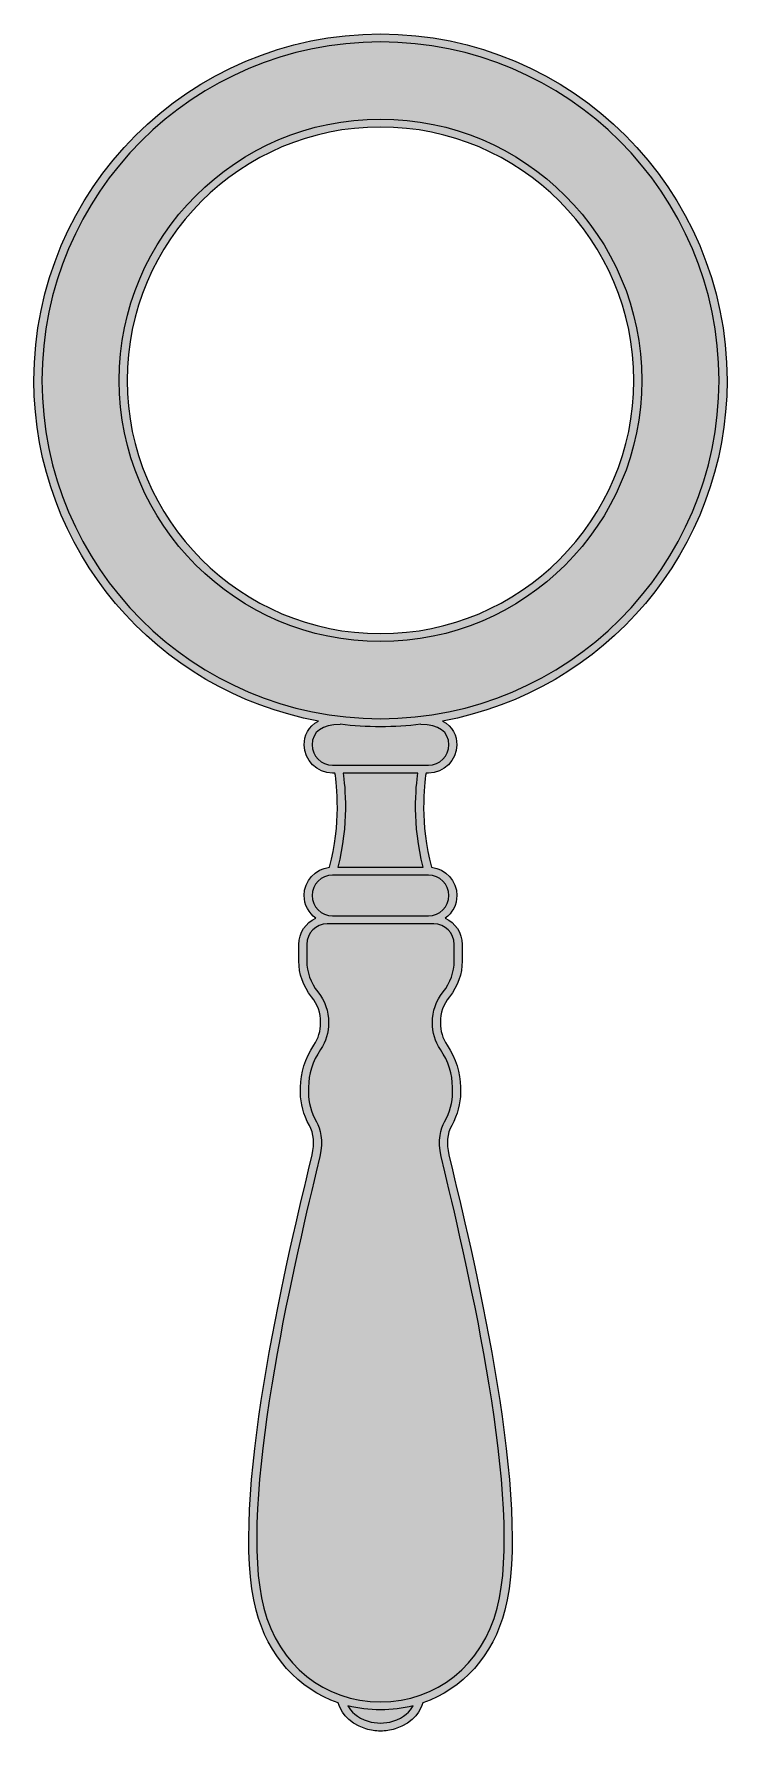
# Model space of a CAD drawing. Header units: inches. Extents: x 0.91 to 3.09, y -5.38 to -0.06.
import ezdxf

# ---------------------------------------------------------------- set-up
doc = ezdxf.new("R2010")
doc.units = ezdxf.units.IN
doc.header["$MEASUREMENT"] = 0
doc.layers.add('Design', color=7, linetype='Continuous', lineweight=0)

msp = doc.modelspace()

# ---------------------------------------------------------------- hatches: boundary and pattern name
at = {"layer": 'Design', "true_color": 0xf8e0c5, "transparency": 33554687}
h = msp.add_hatch(color=254, dxfattribs=at)
h.dxf.hatch_style = 2
edge = h.paths.add_edge_path()
edge.add_spline(control_points=[(2, -1.9384), (1.5622, -1.9384), (1.206, -1.5822), (1.206, -1.1444), (1.206, -0.7065), (1.5622, -0.3503), (2, -0.3503), (2.4378, -0.3503), (2.794, -0.7065), (2.794, -1.1444), (2.794, -1.5822), (2.4378, -1.9384), (2, -1.9384)], knot_values=[0, 0, 0, 0, 1, 1, 1, 2, 2, 2, 3, 3, 3, 4, 4, 4, 4], degree=3, periodic=0)
edge = h.paths.add_edge_path()
edge.add_spline(control_points=[(3.0859, -1.1444), (3.0859, -0.5456), (2.5988, -0.0585), (2, -0.0585), (1.4012, -0.0585), (0.9141, -0.5456), (0.9141, -1.1444), (0.9141, -1.6768), (1.2994, -2.1206), (1.8057, -2.2125), (1.7736, -2.2294), (1.7608, -2.2587), (1.7608, -2.2868), (1.7608, -2.3358), (1.8007, -2.3757), (1.8497, -2.3757), (1.8497, -2.3757), (1.8574, -2.3757), (1.8574, -2.3757), (1.8629, -2.4112), (1.8774, -2.5359), (1.84, -2.6708), (1.7955, -2.6757), (1.7608, -2.7135), (1.7608, -2.7592), (1.7608, -2.7886), (1.7752, -2.8146), (1.7972, -2.8308), (1.7659, -2.8447), (1.744, -2.876), (1.744, -2.9124), (1.744, -2.9124), (1.744, -2.965), (1.744, -2.965), (1.744, -3.0047), (1.7579, -3.0433), (1.7841, -3.0769), (1.8034, -3.1015), (1.8123, -3.1271), (1.8123, -3.1576), (1.8123, -3.1839), (1.8055, -3.2071), (1.7913, -3.2284), (1.7639, -3.2696), (1.7494, -3.3151), (1.7494, -3.36), (1.7494, -3.36), (1.7494, -3.3772), (1.7494, -3.3772), (1.7494, -3.4116), (1.7587, -3.4462), (1.7771, -3.4801), (1.7911, -3.5061), (1.794, -3.537), (1.7857, -3.572), (1.7857, -3.572), (1.7744, -3.6193), (1.7744, -3.6193), (1.7059, -3.9059), (1.5237, -4.6673), (1.6101, -4.9994), (1.6472, -5.1422), (1.7428, -5.2469), (1.8676, -5.2902), (1.8728, -5.3088), (1.8914, -5.353), (1.9545, -5.3719), (1.9693, -5.3763), (1.9846, -5.3786), (2, -5.3786), (2.0154, -5.3786), (2.0307, -5.3763), (2.0455, -5.3719), (2.1086, -5.353), (2.1272, -5.3088), (2.1324, -5.2902), (2.2572, -5.2469), (2.3528, -5.1422), (2.3899, -4.9994), (2.4763, -4.6673), (2.2941, -3.9059), (2.2256, -3.6193), (2.2256, -3.6193), (2.2143, -3.572), (2.2143, -3.572), (2.206, -3.537), (2.2089, -3.5061), (2.223, -3.4801), (2.2413, -3.4462), (2.2506, -3.4116), (2.2506, -3.3772), (2.2506, -3.3772), (2.2506, -3.36), (2.2506, -3.36), (2.2506, -3.3151), (2.2361, -3.2696), (2.2087, -3.2284), (2.1945, -3.2071), (2.1877, -3.1839), (2.1877, -3.1576), (2.1877, -3.1271), (2.1966, -3.1015), (2.2159, -3.0769), (2.2421, -3.0433), (2.256, -3.0047), (2.256, -2.965), (2.256, -2.965), (2.256, -2.9124), (2.256, -2.9124), (2.256, -2.876), (2.2341, -2.8447), (2.2028, -2.8308), (2.2249, -2.8146), (2.2392, -2.7886), (2.2392, -2.7592), (2.2392, -2.7135), (2.2045, -2.6757), (2.16, -2.6708), (2.1226, -2.5359), (2.1372, -2.4112), (2.1426, -2.3757), (2.1426, -2.3757), (2.1503, -2.3757), (2.1503, -2.3757), (2.1993, -2.3757), (2.2392, -2.3358), (2.2392, -2.2868), (2.2392, -2.2587), (2.2264, -2.2294), (2.1943, -2.2125), (2.7006, -2.1206), (3.0859, -1.6768), (3.0859, -1.1444)], knot_values=[0, 0, 0, 0, 1, 1, 1, 2, 2, 2, 3, 3, 3, 4, 4, 4, 5, 5, 5, 6, 6, 6, 7, 7, 7, 8, 8, 8, 9, 9, 9, 10, 10, 10, 11, 11, 11, 12, 12, 12, 13, 13, 13, 14, 14, 14, 15, 15, 15, 16, 16, 16, 17, 17, 17, 18, 18, 18, 19, 19, 19, 20, 20, 20, 21, 21, 21, 22, 22, 22, 23, 23, 23, 24, 24, 24, 25, 25, 25, 26, 26, 26, 27, 27, 27, 28, 28, 28, 29, 29, 29, 30, 30, 30, 31, 31, 31, 32, 32, 32, 33, 33, 33, 34, 34, 34, 35, 35, 35, 36, 36, 36, 37, 37, 37, 38, 38, 38, 39, 39, 39, 40, 40, 40, 41, 41, 41, 42, 42, 42, 43, 43, 43, 44, 44, 44, 44], degree=3, periodic=0)
at = {"layer": 'Design', "true_color": 0x333333, "transparency": 33554687}
h = msp.add_hatch(color=250, dxfattribs=at)
h.dxf.hatch_style = 2
edge = h.paths.add_edge_path()
edge.add_spline(control_points=[(2, -1.9384), (1.5622, -1.9384), (1.206, -1.5822), (1.206, -1.1444), (1.206, -0.7065), (1.5622, -0.3503), (2, -0.3503), (2.4378, -0.3503), (2.794, -0.7065), (2.794, -1.1444), (2.794, -1.5822), (2.4378, -1.9384), (2, -1.9384)], knot_values=[0, 0, 0, 0, 1, 1, 1, 2, 2, 2, 3, 3, 3, 4, 4, 4, 4], degree=3, periodic=0)
edge = h.paths.add_edge_path()
edge.add_spline(control_points=[(2, -0.3253), (1.5484, -0.3253), (1.181, -0.6927), (1.181, -1.1444), (1.181, -1.596), (1.5484, -1.9634), (2, -1.9634), (2.4516, -1.9634), (2.8191, -1.596), (2.8191, -1.1444), (2.8191, -0.6927), (2.4516, -0.3253), (2, -0.3253)], knot_values=[0, 0, 0, 0, 1, 1, 1, 2, 2, 2, 3, 3, 3, 4, 4, 4, 4], degree=3, periodic=0)
edge = h.paths.add_edge_path()
edge.add_spline(control_points=[(2, -2.2052), (1.415, -2.2052), (0.9391, -1.7293), (0.9391, -1.1444), (0.9391, -0.5594), (1.415, -0.0835), (2, -0.0835), (2.585, -0.0835), (3.0609, -0.5594), (3.0609, -1.1444), (3.0609, -1.7293), (2.585, -2.2052), (2, -2.2052)], knot_values=[0, 0, 0, 0, 1, 1, 1, 2, 2, 2, 3, 3, 3, 4, 4, 4, 4], degree=3, periodic=0)
edge = h.paths.add_edge_path()
edge.add_spline(control_points=[(2.2142, -2.2868), (2.2142, -2.322), (2.1855, -2.3507), (2.1503, -2.3507), (2.1503, -2.3507), (1.8497, -2.3507), (1.8497, -2.3507), (1.8145, -2.3507), (1.7858, -2.322), (1.7858, -2.2868), (1.7858, -2.2462), (1.8179, -2.2229), (1.8739, -2.2229), (1.8739, -2.2229), (1.8739, -2.2227), (1.8739, -2.2227), (1.9153, -2.2275), (1.9573, -2.2302), (2, -2.2302), (2.0427, -2.2302), (2.0847, -2.2275), (2.1261, -2.2227), (2.1261, -2.2227), (2.1261, -2.2229), (2.1261, -2.2229), (2.1821, -2.2229), (2.2142, -2.2462), (2.2142, -2.2868)], knot_values=[0, 0, 0, 0, 1, 1, 1, 2, 2, 2, 3, 3, 3, 4, 4, 4, 5, 5, 5, 6, 6, 6, 7, 7, 7, 8, 8, 8, 9, 9, 9, 9], degree=3, periodic=0)
edge = h.paths.add_edge_path()
edge.add_spline(control_points=[(1.8828, -2.3757), (1.8828, -2.3757), (2.1172, -2.3757), (2.1172, -2.3757), (2.1111, -2.4168), (2.0985, -2.5367), (2.1339, -2.6703), (2.1339, -2.6703), (1.8661, -2.6703), (1.8661, -2.6703), (1.9015, -2.5367), (1.8889, -2.4168), (1.8828, -2.3757)], knot_values=[0, 0, 0, 0, 1, 1, 1, 2, 2, 2, 3, 3, 3, 4, 4, 4, 4], degree=3, periodic=0)
edge = h.paths.add_edge_path()
edge.add_spline(control_points=[(2.1503, -2.6953), (2.1855, -2.6953), (2.2142, -2.724), (2.2142, -2.7592), (2.2142, -2.7945), (2.1855, -2.8231), (2.1503, -2.8231), (2.1503, -2.8231), (1.8497, -2.8231), (1.8497, -2.8231), (1.8145, -2.8231), (1.7858, -2.7945), (1.7858, -2.7592), (1.7858, -2.724), (1.8145, -2.6953), (1.8497, -2.6953), (1.8497, -2.6953), (2.1503, -2.6953), (2.1503, -2.6953)], knot_values=[0, 0, 0, 0, 1, 1, 1, 2, 2, 2, 3, 3, 3, 4, 4, 4, 5, 5, 5, 6, 6, 6, 6], degree=3, periodic=0)
edge = h.paths.add_edge_path()
edge.add_spline(control_points=[(2.231, -2.9124), (2.231, -2.9124), (2.231, -2.965), (2.231, -2.965), (2.231, -2.999), (2.219, -3.0324), (2.1962, -3.0615), (2.1736, -3.0903), (2.1627, -3.1218), (2.1627, -3.1576), (2.1627, -3.189), (2.1709, -3.2167), (2.1879, -3.2422), (2.2126, -3.2793), (2.2256, -3.3201), (2.2256, -3.36), (2.2256, -3.36), (2.2256, -3.3772), (2.2256, -3.3772), (2.2256, -3.4074), (2.2173, -3.438), (2.201, -3.4683), (2.1892, -3.4899), (2.1778, -3.5265), (2.19, -3.5778), (2.19, -3.5778), (2.2013, -3.6251), (2.2013, -3.6251), (2.2694, -3.9101), (2.4505, -4.667), (2.3657, -4.9932), (2.3192, -5.1718), (2.1757, -5.2872), (2, -5.2872), (1.8243, -5.2872), (1.6808, -5.1718), (1.6343, -4.9932), (1.5495, -4.667), (1.7306, -3.9101), (1.7987, -3.6251), (1.7987, -3.6251), (1.81, -3.5778), (1.81, -3.5778), (1.8222, -3.5265), (1.8108, -3.4899), (1.799, -3.4683), (1.7827, -3.438), (1.7744, -3.4074), (1.7744, -3.3772), (1.7744, -3.3772), (1.7744, -3.36), (1.7744, -3.36), (1.7744, -3.3201), (1.7874, -3.2793), (1.8121, -3.2422), (1.8291, -3.2167), (1.8373, -3.189), (1.8373, -3.1576), (1.8373, -3.1217), (1.8264, -3.0903), (1.8038, -3.0615), (1.781, -3.0324), (1.769, -2.999), (1.769, -2.965), (1.769, -2.965), (1.769, -2.9124), (1.769, -2.9124), (1.769, -2.8769), (1.7978, -2.8481), (1.8332, -2.8481), (1.8332, -2.8481), (2.1668, -2.8481), (2.1668, -2.8481), (2.2022, -2.8481), (2.231, -2.8769), (2.231, -2.9124)], knot_values=[0, 0, 0, 0, 1, 1, 1, 2, 2, 2, 3, 3, 3, 4, 4, 4, 5, 5, 5, 6, 6, 6, 7, 7, 7, 8, 8, 8, 9, 9, 9, 10, 10, 10, 11, 11, 11, 12, 12, 12, 13, 13, 13, 14, 14, 14, 15, 15, 15, 16, 16, 16, 17, 17, 17, 18, 18, 18, 19, 19, 19, 20, 20, 20, 21, 21, 21, 22, 22, 22, 23, 23, 23, 24, 24, 24, 25, 25, 25, 25], degree=3, periodic=0)
edge = h.paths.add_edge_path()
edge.add_spline(control_points=[(2.0383, -5.348), (2.0135, -5.3554), (1.9865, -5.3554), (1.9617, -5.348), (1.9246, -5.3368), (1.9067, -5.3156), (1.8981, -5.2994), (1.9305, -5.3078), (1.9647, -5.3122), (2, -5.3122), (2.0353, -5.3122), (2.0695, -5.3078), (2.1019, -5.2994), (2.0933, -5.3156), (2.0754, -5.3368), (2.0383, -5.348)], knot_values=[0, 0, 0, 0, 1, 1, 1, 2, 2, 2, 3, 3, 3, 4, 4, 4, 5, 5, 5, 5], degree=3, periodic=0)
edge = h.paths.add_edge_path()
edge.add_spline(control_points=[(3.0859, -1.1444), (3.0859, -0.5456), (2.5988, -0.0585), (2, -0.0585), (1.4012, -0.0585), (0.9141, -0.5456), (0.9141, -1.1444), (0.9141, -1.6768), (1.2994, -2.1206), (1.8057, -2.2125), (1.7736, -2.2294), (1.7608, -2.2587), (1.7608, -2.2868), (1.7608, -2.3358), (1.8007, -2.3757), (1.8497, -2.3757), (1.8497, -2.3757), (1.8574, -2.3757), (1.8574, -2.3757), (1.8629, -2.4112), (1.8774, -2.5359), (1.84, -2.6708), (1.7955, -2.6757), (1.7608, -2.7135), (1.7608, -2.7592), (1.7608, -2.7886), (1.7752, -2.8146), (1.7972, -2.8308), (1.7659, -2.8447), (1.744, -2.876), (1.744, -2.9124), (1.744, -2.9124), (1.744, -2.965), (1.744, -2.965), (1.744, -3.0047), (1.7579, -3.0433), (1.7841, -3.0769), (1.8034, -3.1015), (1.8123, -3.1271), (1.8123, -3.1576), (1.8123, -3.1839), (1.8055, -3.2071), (1.7913, -3.2284), (1.7639, -3.2696), (1.7494, -3.3151), (1.7494, -3.36), (1.7494, -3.36), (1.7494, -3.3772), (1.7494, -3.3772), (1.7494, -3.4116), (1.7587, -3.4462), (1.7771, -3.4801), (1.7911, -3.5061), (1.794, -3.537), (1.7857, -3.572), (1.7857, -3.572), (1.7744, -3.6193), (1.7744, -3.6193), (1.7059, -3.9059), (1.5237, -4.6673), (1.6101, -4.9994), (1.6472, -5.1422), (1.7428, -5.2469), (1.8676, -5.2902), (1.8728, -5.3088), (1.8914, -5.353), (1.9545, -5.3719), (1.9693, -5.3763), (1.9846, -5.3786), (2, -5.3786), (2.0154, -5.3786), (2.0307, -5.3763), (2.0455, -5.3719), (2.1086, -5.353), (2.1272, -5.3088), (2.1324, -5.2902), (2.2572, -5.2469), (2.3528, -5.1422), (2.3899, -4.9994), (2.4763, -4.6673), (2.2941, -3.9059), (2.2256, -3.6193), (2.2256, -3.6193), (2.2143, -3.572), (2.2143, -3.572), (2.206, -3.537), (2.2089, -3.5061), (2.223, -3.4801), (2.2413, -3.4462), (2.2506, -3.4116), (2.2506, -3.3772), (2.2506, -3.3772), (2.2506, -3.36), (2.2506, -3.36), (2.2506, -3.3151), (2.2361, -3.2696), (2.2087, -3.2284), (2.1945, -3.2071), (2.1877, -3.1839), (2.1877, -3.1576), (2.1877, -3.1271), (2.1966, -3.1015), (2.2159, -3.0769), (2.2421, -3.0433), (2.256, -3.0047), (2.256, -2.965), (2.256, -2.965), (2.256, -2.9124), (2.256, -2.9124), (2.256, -2.876), (2.2341, -2.8447), (2.2028, -2.8308), (2.2249, -2.8146), (2.2392, -2.7886), (2.2392, -2.7592), (2.2392, -2.7135), (2.2045, -2.6757), (2.16, -2.6708), (2.1226, -2.5359), (2.1372, -2.4112), (2.1426, -2.3757), (2.1426, -2.3757), (2.1503, -2.3757), (2.1503, -2.3757), (2.1993, -2.3757), (2.2392, -2.3358), (2.2392, -2.2868), (2.2392, -2.2587), (2.2264, -2.2294), (2.1943, -2.2125), (2.7006, -2.1206), (3.0859, -1.6768), (3.0859, -1.1444)], knot_values=[0, 0, 0, 0, 1, 1, 1, 2, 2, 2, 3, 3, 3, 4, 4, 4, 5, 5, 5, 6, 6, 6, 7, 7, 7, 8, 8, 8, 9, 9, 9, 10, 10, 10, 11, 11, 11, 12, 12, 12, 13, 13, 13, 14, 14, 14, 15, 15, 15, 16, 16, 16, 17, 17, 17, 18, 18, 18, 19, 19, 19, 20, 20, 20, 21, 21, 21, 22, 22, 22, 23, 23, 23, 24, 24, 24, 25, 25, 25, 26, 26, 26, 27, 27, 27, 28, 28, 28, 29, 29, 29, 30, 30, 30, 31, 31, 31, 32, 32, 32, 33, 33, 33, 34, 34, 34, 35, 35, 35, 36, 36, 36, 37, 37, 37, 38, 38, 38, 39, 39, 39, 40, 40, 40, 41, 41, 41, 42, 42, 42, 43, 43, 43, 44, 44, 44, 44], degree=3, periodic=0)

# ---------------------------------------------------------------- linework, layer by layer
at = {"layer": 'Design'}
for points, knots in [([(3.0859, -1.1444), (3.0859, -0.5456), (2.5988, -0.0585), (2, -0.0585), (1.4012, -0.0585), (0.9141, -0.5456), (0.9141, -1.1444), (0.9141, -1.6768), (1.2994, -2.1206), (1.8057, -2.2125), (1.7736, -2.2294), (1.7608, -2.2587), (1.7608, -2.2868), (1.7608, -2.3358), (1.8007, -2.3757), (1.8497, -2.3757), (1.8497, -2.3757), (1.8574, -2.3757), (1.8574, -2.3757), (1.8629, -2.4112), (1.8774, -2.5359), (1.84, -2.6708), (1.7955, -2.6757), (1.7608, -2.7135), (1.7608, -2.7592), (1.7608, -2.7886), (1.7752, -2.8146), (1.7972, -2.8308), (1.7659, -2.8447), (1.744, -2.876), (1.744, -2.9124), (1.744, -2.9124), (1.744, -2.965), (1.744, -2.965), (1.744, -3.0047), (1.7579, -3.0433), (1.7841, -3.0769), (1.8034, -3.1015), (1.8123, -3.1271), (1.8123, -3.1576), (1.8123, -3.1839), (1.8055, -3.2071), (1.7913, -3.2284), (1.7639, -3.2696), (1.7494, -3.3151), (1.7494, -3.36), (1.7494, -3.36), (1.7494, -3.3772), (1.7494, -3.3772), (1.7494, -3.4116), (1.7587, -3.4462), (1.7771, -3.4801), (1.7911, -3.5061), (1.794, -3.537), (1.7857, -3.572), (1.7857, -3.572), (1.7744, -3.6193), (1.7744, -3.6193), (1.7059, -3.9059), (1.5237, -4.6673), (1.6101, -4.9994), (1.6472, -5.1422), (1.7428, -5.2469), (1.8676, -5.2902), (1.8728, -5.3088), (1.8914, -5.353), (1.9545, -5.3719), (1.9693, -5.3763), (1.9846, -5.3786), (2, -5.3786), (2.0154, -5.3786), (2.0307, -5.3763), (2.0455, -5.3719), (2.1086, -5.353), (2.1272, -5.3088), (2.1324, -5.2902), (2.2572, -5.2469), (2.3528, -5.1422), (2.3899, -4.9994), (2.4763, -4.6673), (2.2941, -3.9059), (2.2256, -3.6193), (2.2256, -3.6193), (2.2143, -3.572), (2.2143, -3.572), (2.206, -3.537), (2.2089, -3.5061), (2.223, -3.4801), (2.2413, -3.4462), (2.2506, -3.4116), (2.2506, -3.3772), (2.2506, -3.3772), (2.2506, -3.36), (2.2506, -3.36), (2.2506, -3.3151), (2.2361, -3.2696), (2.2087, -3.2284), (2.1945, -3.2071), (2.1877, -3.1839), (2.1877, -3.1576), (2.1877, -3.1271), (2.1966, -3.1015), (2.2159, -3.0769), (2.2421, -3.0433), (2.256, -3.0047), (2.256, -2.965), (2.256, -2.965), (2.256, -2.9124), (2.256, -2.9124), (2.256, -2.876), (2.2341, -2.8447), (2.2028, -2.8308), (2.2249, -2.8146), (2.2392, -2.7886), (2.2392, -2.7592), (2.2392, -2.7135), (2.2045, -2.6757), (2.16, -2.6708), (2.1226, -2.5359), (2.1372, -2.4112), (2.1426, -2.3757), (2.1426, -2.3757), (2.1503, -2.3757), (2.1503, -2.3757), (2.1993, -2.3757), (2.2392, -2.3358), (2.2392, -2.2868), (2.2392, -2.2587), (2.2264, -2.2294), (2.1943, -2.2125), (2.7006, -2.1206), (3.0859, -1.6768), (3.0859, -1.1444)], [0, 0, 0, 0, 1, 1, 1, 2, 2, 2, 3, 3, 3, 4, 4, 4, 5, 5, 5, 6, 6, 6, 7, 7, 7, 8, 8, 8, 9, 9, 9, 10, 10, 10, 11, 11, 11, 12, 12, 12, 13, 13, 13, 14, 14, 14, 15, 15, 15, 16, 16, 16, 17, 17, 17, 18, 18, 18, 19, 19, 19, 20, 20, 20, 21, 21, 21, 22, 22, 22, 23, 23, 23, 24, 24, 24, 25, 25, 25, 26, 26, 26, 27, 27, 27, 28, 28, 28, 29, 29, 29, 30, 30, 30, 31, 31, 31, 32, 32, 32, 33, 33, 33, 34, 34, 34, 35, 35, 35, 36, 36, 36, 37, 37, 37, 38, 38, 38, 39, 39, 39, 40, 40, 40, 41, 41, 41, 42, 42, 42, 43, 43, 43, 44, 44, 44, 44]), ([(3.0859, -1.1444), (3.0859, -0.5456), (2.5988, -0.0585), (2, -0.0585), (1.4012, -0.0585), (0.9141, -0.5456), (0.9141, -1.1444), (0.9141, -1.6768), (1.2994, -2.1206), (1.8057, -2.2125), (1.7736, -2.2294), (1.7608, -2.2587), (1.7608, -2.2868), (1.7608, -2.3358), (1.8007, -2.3757), (1.8497, -2.3757), (1.8497, -2.3757), (1.8574, -2.3757), (1.8574, -2.3757), (1.8629, -2.4112), (1.8774, -2.5359), (1.84, -2.6708), (1.7955, -2.6757), (1.7608, -2.7135), (1.7608, -2.7592), (1.7608, -2.7886), (1.7752, -2.8146), (1.7972, -2.8308), (1.7659, -2.8447), (1.744, -2.876), (1.744, -2.9124), (1.744, -2.9124), (1.744, -2.965), (1.744, -2.965), (1.744, -3.0047), (1.7579, -3.0433), (1.7841, -3.0769), (1.8034, -3.1015), (1.8123, -3.1271), (1.8123, -3.1576), (1.8123, -3.1839), (1.8055, -3.2071), (1.7913, -3.2284), (1.7639, -3.2696), (1.7494, -3.3151), (1.7494, -3.36), (1.7494, -3.36), (1.7494, -3.3772), (1.7494, -3.3772), (1.7494, -3.4116), (1.7587, -3.4462), (1.7771, -3.4801), (1.7911, -3.5061), (1.794, -3.537), (1.7857, -3.572), (1.7857, -3.572), (1.7744, -3.6193), (1.7744, -3.6193), (1.7059, -3.9059), (1.5237, -4.6673), (1.6101, -4.9994), (1.6472, -5.1422), (1.7428, -5.2469), (1.8676, -5.2902), (1.8728, -5.3088), (1.8914, -5.353), (1.9545, -5.3719), (1.9693, -5.3763), (1.9846, -5.3786), (2, -5.3786), (2.0154, -5.3786), (2.0307, -5.3763), (2.0455, -5.3719), (2.1086, -5.353), (2.1272, -5.3088), (2.1324, -5.2902), (2.2572, -5.2469), (2.3528, -5.1422), (2.3899, -4.9994), (2.4763, -4.6673), (2.2941, -3.9059), (2.2256, -3.6193), (2.2256, -3.6193), (2.2143, -3.572), (2.2143, -3.572), (2.206, -3.537), (2.2089, -3.5061), (2.223, -3.4801), (2.2413, -3.4462), (2.2506, -3.4116), (2.2506, -3.3772), (2.2506, -3.3772), (2.2506, -3.36), (2.2506, -3.36), (2.2506, -3.3151), (2.2361, -3.2696), (2.2087, -3.2284), (2.1945, -3.2071), (2.1877, -3.1839), (2.1877, -3.1576), (2.1877, -3.1271), (2.1966, -3.1015), (2.2159, -3.0769), (2.2421, -3.0433), (2.256, -3.0047), (2.256, -2.965), (2.256, -2.965), (2.256, -2.9124), (2.256, -2.9124), (2.256, -2.876), (2.2341, -2.8447), (2.2028, -2.8308), (2.2249, -2.8146), (2.2392, -2.7886), (2.2392, -2.7592), (2.2392, -2.7135), (2.2045, -2.6757), (2.16, -2.6708), (2.1226, -2.5359), (2.1372, -2.4112), (2.1426, -2.3757), (2.1426, -2.3757), (2.1503, -2.3757), (2.1503, -2.3757), (2.1993, -2.3757), (2.2392, -2.3358), (2.2392, -2.2868), (2.2392, -2.2587), (2.2264, -2.2294), (2.1943, -2.2125), (2.7006, -2.1206), (3.0859, -1.6768), (3.0859, -1.1444)], [0, 0, 0, 0, 1, 1, 1, 2, 2, 2, 3, 3, 3, 4, 4, 4, 5, 5, 5, 6, 6, 6, 7, 7, 7, 8, 8, 8, 9, 9, 9, 10, 10, 10, 11, 11, 11, 12, 12, 12, 13, 13, 13, 14, 14, 14, 15, 15, 15, 16, 16, 16, 17, 17, 17, 18, 18, 18, 19, 19, 19, 20, 20, 20, 21, 21, 21, 22, 22, 22, 23, 23, 23, 24, 24, 24, 25, 25, 25, 26, 26, 26, 27, 27, 27, 28, 28, 28, 29, 29, 29, 30, 30, 30, 31, 31, 31, 32, 32, 32, 33, 33, 33, 34, 34, 34, 35, 35, 35, 36, 36, 36, 37, 37, 37, 38, 38, 38, 39, 39, 39, 40, 40, 40, 41, 41, 41, 42, 42, 42, 43, 43, 43, 44, 44, 44, 44]), ([(2, -2.2052), (1.415, -2.2052), (0.9391, -1.7293), (0.9391, -1.1444), (0.9391, -0.5594), (1.415, -0.0835), (2, -0.0835), (2.585, -0.0835), (3.0609, -0.5594), (3.0609, -1.1444), (3.0609, -1.7293), (2.585, -2.2052), (2, -2.2052)], [0, 0, 0, 0, 1, 1, 1, 2, 2, 2, 3, 3, 3, 4, 4, 4, 4]), ([(2, -0.3253), (1.5484, -0.3253), (1.181, -0.6927), (1.181, -1.1444), (1.181, -1.596), (1.5484, -1.9634), (2, -1.9634), (2.4516, -1.9634), (2.8191, -1.596), (2.8191, -1.1444), (2.8191, -0.6927), (2.4516, -0.3253), (2, -0.3253)], [0, 0, 0, 0, 1, 1, 1, 2, 2, 2, 3, 3, 3, 4, 4, 4, 4]), ([(2, -1.9384), (1.5622, -1.9384), (1.206, -1.5822), (1.206, -1.1444), (1.206, -0.7065), (1.5622, -0.3503), (2, -0.3503), (2.4378, -0.3503), (2.794, -0.7065), (2.794, -1.1444), (2.794, -1.5822), (2.4378, -1.9384), (2, -1.9384)], [0, 0, 0, 0, 1, 1, 1, 2, 2, 2, 3, 3, 3, 4, 4, 4, 4]), ([(2, -1.9384), (1.5622, -1.9384), (1.206, -1.5822), (1.206, -1.1444), (1.206, -0.7065), (1.5622, -0.3503), (2, -0.3503), (2.4378, -0.3503), (2.794, -0.7065), (2.794, -1.1444), (2.794, -1.5822), (2.4378, -1.9384), (2, -1.9384)], [0, 0, 0, 0, 1, 1, 1, 2, 2, 2, 3, 3, 3, 4, 4, 4, 4]), ([(2.2142, -2.2868), (2.2142, -2.322), (2.1855, -2.3507), (2.1503, -2.3507), (2.1503, -2.3507), (1.8497, -2.3507), (1.8497, -2.3507), (1.8145, -2.3507), (1.7858, -2.322), (1.7858, -2.2868), (1.7858, -2.2462), (1.8179, -2.2229), (1.8739, -2.2229), (1.8739, -2.2229), (1.8739, -2.2227), (1.8739, -2.2227), (1.9153, -2.2275), (1.9573, -2.2302), (2, -2.2302), (2.0427, -2.2302), (2.0847, -2.2275), (2.1261, -2.2227), (2.1261, -2.2227), (2.1261, -2.2229), (2.1261, -2.2229), (2.1821, -2.2229), (2.2142, -2.2462), (2.2142, -2.2868)], [0, 0, 0, 0, 1, 1, 1, 2, 2, 2, 3, 3, 3, 4, 4, 4, 5, 5, 5, 6, 6, 6, 7, 7, 7, 8, 8, 8, 9, 9, 9, 9]), ([(1.8828, -2.3757), (1.8828, -2.3757), (2.1172, -2.3757), (2.1172, -2.3757), (2.1111, -2.4168), (2.0985, -2.5367), (2.1339, -2.6703), (2.1339, -2.6703), (1.8661, -2.6703), (1.8661, -2.6703), (1.9015, -2.5367), (1.8889, -2.4168), (1.8828, -2.3757)], [0, 0, 0, 0, 1, 1, 1, 2, 2, 2, 3, 3, 3, 4, 4, 4, 4]), ([(2.1503, -2.6953), (2.1855, -2.6953), (2.2142, -2.724), (2.2142, -2.7592), (2.2142, -2.7945), (2.1855, -2.8231), (2.1503, -2.8231), (2.1503, -2.8231), (1.8497, -2.8231), (1.8497, -2.8231), (1.8145, -2.8231), (1.7858, -2.7945), (1.7858, -2.7592), (1.7858, -2.724), (1.8145, -2.6953), (1.8497, -2.6953), (1.8497, -2.6953), (2.1503, -2.6953), (2.1503, -2.6953)], [0, 0, 0, 0, 1, 1, 1, 2, 2, 2, 3, 3, 3, 4, 4, 4, 5, 5, 5, 6, 6, 6, 6]), ([(2.231, -2.9124), (2.231, -2.9124), (2.231, -2.965), (2.231, -2.965), (2.231, -2.999), (2.219, -3.0324), (2.1962, -3.0615), (2.1736, -3.0903), (2.1627, -3.1218), (2.1627, -3.1576), (2.1627, -3.189), (2.1709, -3.2167), (2.1879, -3.2422), (2.2126, -3.2793), (2.2256, -3.3201), (2.2256, -3.36), (2.2256, -3.36), (2.2256, -3.3772), (2.2256, -3.3772), (2.2256, -3.4074), (2.2173, -3.438), (2.201, -3.4683), (2.1892, -3.4899), (2.1778, -3.5265), (2.19, -3.5778), (2.19, -3.5778), (2.2013, -3.6251), (2.2013, -3.6251), (2.2694, -3.9101), (2.4505, -4.667), (2.3657, -4.9932), (2.3192, -5.1718), (2.1757, -5.2872), (2, -5.2872), (1.8243, -5.2872), (1.6808, -5.1718), (1.6343, -4.9932), (1.5495, -4.667), (1.7306, -3.9101), (1.7987, -3.6251), (1.7987, -3.6251), (1.81, -3.5778), (1.81, -3.5778), (1.8222, -3.5265), (1.8108, -3.4899), (1.799, -3.4683), (1.7827, -3.438), (1.7744, -3.4074), (1.7744, -3.3772), (1.7744, -3.3772), (1.7744, -3.36), (1.7744, -3.36), (1.7744, -3.3201), (1.7874, -3.2793), (1.8121, -3.2422), (1.8291, -3.2167), (1.8373, -3.189), (1.8373, -3.1576), (1.8373, -3.1217), (1.8264, -3.0903), (1.8038, -3.0615), (1.781, -3.0324), (1.769, -2.999), (1.769, -2.965), (1.769, -2.965), (1.769, -2.9124), (1.769, -2.9124), (1.769, -2.8769), (1.7978, -2.8481), (1.8332, -2.8481), (1.8332, -2.8481), (2.1668, -2.8481), (2.1668, -2.8481), (2.2022, -2.8481), (2.231, -2.8769), (2.231, -2.9124)], [0, 0, 0, 0, 1, 1, 1, 2, 2, 2, 3, 3, 3, 4, 4, 4, 5, 5, 5, 6, 6, 6, 7, 7, 7, 8, 8, 8, 9, 9, 9, 10, 10, 10, 11, 11, 11, 12, 12, 12, 13, 13, 13, 14, 14, 14, 15, 15, 15, 16, 16, 16, 17, 17, 17, 18, 18, 18, 19, 19, 19, 20, 20, 20, 21, 21, 21, 22, 22, 22, 23, 23, 23, 24, 24, 24, 25, 25, 25, 25]), ([(2.0383, -5.348), (2.0135, -5.3554), (1.9865, -5.3554), (1.9617, -5.348), (1.9246, -5.3368), (1.9067, -5.3156), (1.8981, -5.2994), (1.9305, -5.3078), (1.9647, -5.3122), (2, -5.3122), (2.0353, -5.3122), (2.0695, -5.3078), (2.1019, -5.2994), (2.0933, -5.3156), (2.0754, -5.3368), (2.0383, -5.348)], [0, 0, 0, 0, 1, 1, 1, 2, 2, 2, 3, 3, 3, 4, 4, 4, 5, 5, 5, 5])]:
    msp.add_open_spline(points, degree=3, knots=knots, dxfattribs=at)

doc.saveas('drawing.dxf')
